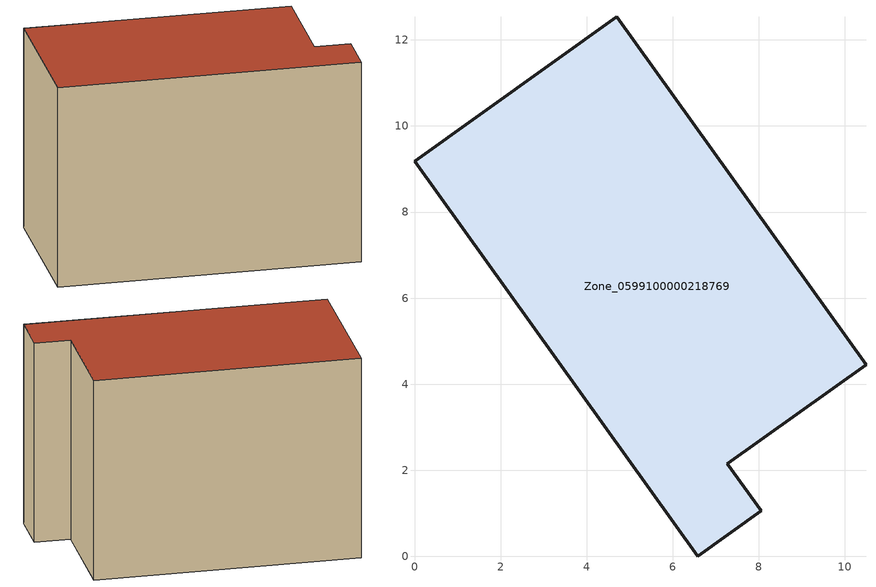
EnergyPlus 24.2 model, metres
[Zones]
Zone_0599100000218769
 floor ground (C_G): 0,9.18 4.7,12.54 10.49,4.45 7.27,2.15 8.06,1.06 6.58,0 z0
 wall outside (C_F): 4.7,12.54 0,9.18 6.58,0 8.06,1.06 7.27,2.15 10.49,4.45 4.7,12.54 z0:7.83
 roof outside (C_R): 0,9.18 6.58,0 8.06,1.06 7.27,2.15 10.49,4.45 4.7,12.54 z7.83
[BUILDING]
Pand.0599100000218769: North Axis=0; Terrain=City; Loads Convergence Tolerance Value=0.04; Temperature Convergence Tolerance Value=0.4; Solar Distribution=FullExterior; Maximum Number of Warmup Days=25; Minimum Number of Warmup Days=1
[Site:Location]
Rotterdam.The.Hague.AP_ZH_NLD Design_Conditions: Latitude=51.96; Longitude=4.45; Time Zone=1; Elevation=-4.5
[SITE:GROUNDTEMPERATURE:BUILDINGSURFACE]
18, 18, 18, 18, 18, 18, 18, 18, 18, 18, 18, 18
[MATERIAL] Thermal Absorptance=0.9; Solar Absorptance=0.7; Visible Absorptance=0.7
Name | Roughness | Thickness | Conductivity | Density | Specific Heat
G.TI.1975-1991 | MediumSmooth | 0.15 | 0.288461 | 540 | 1210
F.TI.1975-1991 | Rough | 0.3 | 0.230769 | 1920 | 840
R.TI.1975-1991 | MediumRough | 0.2 | 0.153846 | 1500 | 1000
[CONSTRUCTION]
C_G: G.TI.1975-1991
C_F: F.TI.1975-1991
C_R: R.TI.1975-1991
[ZONE]
Zone_0599100000218769: Type=1; Multiplier=1; Ceiling Height=Autocalculate; Volume=Autocalculate; Floor Area=autocalculate; Part of Total Floor Area=Yes
[ZONEINFILTRATION:DESIGNFLOWRATE]
Infil_Zone_0599100000218769: Zone or ZoneList or Space or SpaceList=Zone_0599100000218769; Schedule=AlwaysOn; Design Flow Rate Calculation Method=Flow/Area; Flow Rate per Floor Area=0.003; Constant Term Coefficient=1; Temperature Term Coefficient=0; Velocity Term Coefficient=0; Velocity Squared Term Coefficient=0
[HVACTEMPLATE:ZONE:IDEALLOADSAIRSYSTEM]
Zone_0599100000218769: Maximum Heating Supply Air Temperature=50; Minimum Cooling Supply Air Temperature=13; Maximum Heating Supply Air Humidity Ratio=0.0156; Minimum Cooling Supply Air Humidity Ratio=0.0077; Heating Limit=NoLimit; Cooling Limit=NoLimit; Dehumidification Control Type=ConstantSensibleHeatRatio; Cooling Sensible Heat Ratio=0.7; Dehumidification Setpoint=60; Humidification Control Type=None; Humidification Setpoint=30; Outdoor Air Method=None; Outdoor Air Flow Rate per Person=0.00944; Outdoor Air Flow Rate per Zone Floor Area=0; Outdoor Air Flow Rate per Zone=0; Demand Controlled Ventilation Type=None; Outdoor Air Economizer Type=NoEconomizer; Heat Recovery Type=None; Sensible Heat Recovery Effectiveness=0.7; Latent Heat Recovery Effectiveness=0.65
[ZONECONTROL:THERMOSTAT]
ThermostatControl_Zone_0599100000218769: Zone or ZoneList=Zone_0599100000218769; Control Type Schedule=DualSetpointControlType; Control 1=Thermostat_Zone_0599100000218769; Temperature Difference Between Cutout And Setpoint=0
[THERMOSTATSETPOINT:DUALSETPOINT]
Thermostat_Zone_0599100000218769: Heating Setpoint Temperature Schedule=HeatingSetpoint_Zone_0599100000218769; Cooling Setpoint Temperature Schedule=CoolingSetpoint_Zone_0599100000218769
[SCHEDULE:COMPACT]
HeatingSetpoint_Zone_0599100000218769: Through: 12/31, For: AllDays, Until: 24:00, 21
CoolingSetpoint_Zone_0599100000218769: Through: 12/31, For: AllDays, Until: 24:00, 24
DualSetpointControlType: Through: 12/31, For: AllDays, Until: 24:00, 4
AlwaysOn: Through: 12/31, For: AllDays, Until: 24:00, 1
